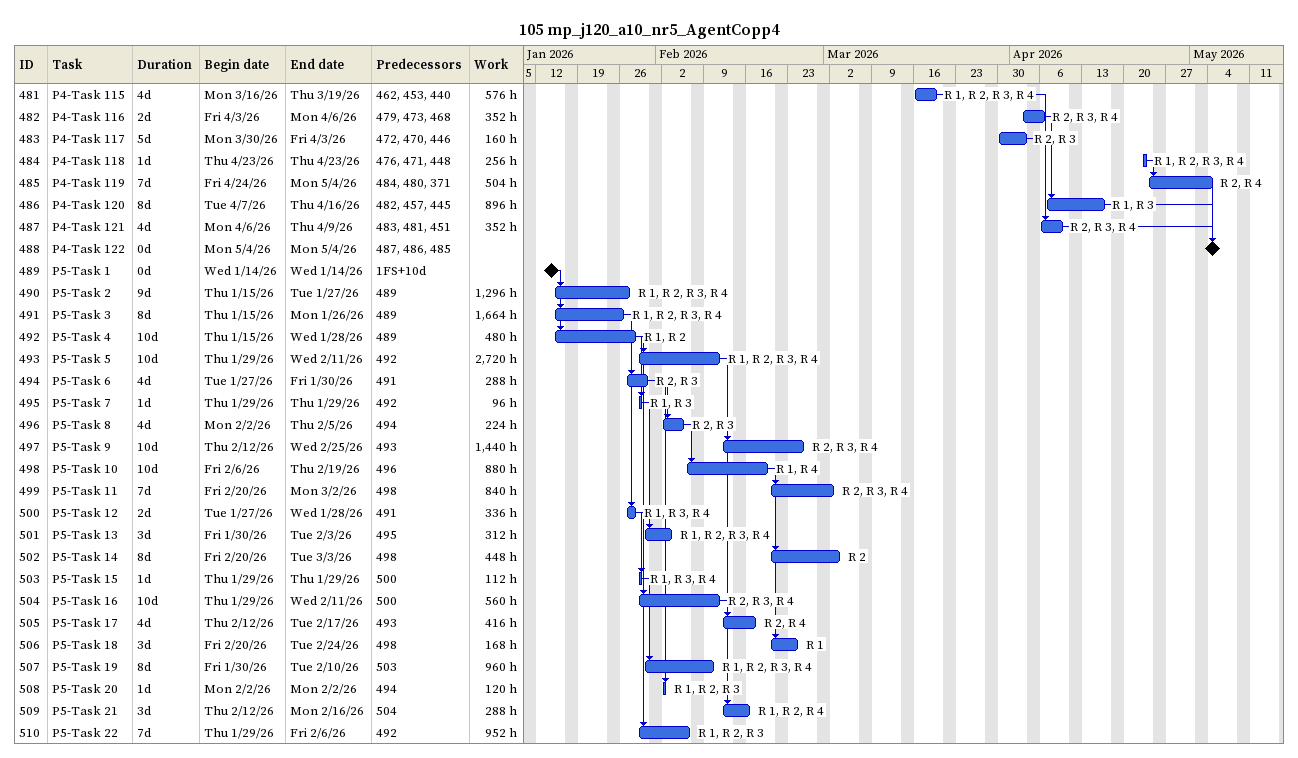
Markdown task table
105 mp_j120_a10_nr5_AgentCopp4

| ID | Task | Duration | Start | Finish | Predecessors | Resources | Work (h) |
|---|---|---|---|---|---|---|---|
| 481 | P4-Task 115 | 4d | 2026-03-16 | 2026-03-19 | 462, 453, 440 | R 1, R 2, R 3, R 4 | 576 |
| 482 | P4-Task 116 | 2d | 2026-04-03 | 2026-04-06 | 479, 473, 468 | R 2, R 3, R 4 | 352 |
| 483 | P4-Task 117 | 5d | 2026-03-30 | 2026-04-03 | 472, 470, 446 | R 2, R 3 | 160 |
| 484 | P4-Task 118 | 1d | 2026-04-23 | 2026-04-23 | 476, 471, 448 | R 1, R 2, R 3, R 4 | 256 |
| 485 | P4-Task 119 | 7d | 2026-04-24 | 2026-05-04 | 484, 480, 371 | R 2, R 4 | 504 |
| 486 | P4-Task 120 | 8d | 2026-04-07 | 2026-04-16 | 482, 457, 445 | R 1, R 3 | 896 |
| 487 | P4-Task 121 | 4d | 2026-04-06 | 2026-04-09 | 483, 481, 451 | R 2, R 3, R 4 | 352 |
| 488 | P4-Task 122 | 0d | 2026-05-04 | 2026-05-04 | 487, 486, 485 |  |  |
| 489 | P5-Task 1 | 0d | 2026-01-14 | 2026-01-14 | 1FS+10d |  |  |
| 490 | P5-Task 2 | 9d | 2026-01-15 | 2026-01-27 | 489 | R 1, R 2, R 3, R 4 | 1296 |
| 491 | P5-Task 3 | 8d | 2026-01-15 | 2026-01-26 | 489 | R 1, R 2, R 3, R 4 | 1664 |
| 492 | P5-Task 4 | 10d | 2026-01-15 | 2026-01-28 | 489 | R 1, R 2 | 480 |
| 493 | P5-Task 5 | 10d | 2026-01-29 | 2026-02-11 | 492 | R 1, R 2, R 3, R 4 | 2720 |
| 494 | P5-Task 6 | 4d | 2026-01-27 | 2026-01-30 | 491 | R 2, R 3 | 288 |
| 495 | P5-Task 7 | 1d | 2026-01-29 | 2026-01-29 | 492 | R 1, R 3 | 96 |
| 496 | P5-Task 8 | 4d | 2026-02-02 | 2026-02-05 | 494 | R 2, R 3 | 224 |
| 497 | P5-Task 9 | 10d | 2026-02-12 | 2026-02-25 | 493 | R 2, R 3, R 4 | 1440 |
| 498 | P5-Task 10 | 10d | 2026-02-06 | 2026-02-19 | 496 | R 1, R 4 | 880 |
| 499 | P5-Task 11 | 7d | 2026-02-20 | 2026-03-02 | 498 | R 2, R 3, R 4 | 840 |
| 500 | P5-Task 12 | 2d | 2026-01-27 | 2026-01-28 | 491 | R 1, R 3, R 4 | 336 |
| 501 | P5-Task 13 | 3d | 2026-01-30 | 2026-02-03 | 495 | R 1, R 2, R 3, R 4 | 312 |
| 502 | P5-Task 14 | 8d | 2026-02-20 | 2026-03-03 | 498 | R 2 | 448 |
| 503 | P5-Task 15 | 1d | 2026-01-29 | 2026-01-29 | 500 | R 1, R 3, R 4 | 112 |
| 504 | P5-Task 16 | 10d | 2026-01-29 | 2026-02-11 | 500 | R 2, R 3, R 4 | 560 |
| 505 | P5-Task 17 | 4d | 2026-02-12 | 2026-02-17 | 493 | R 2, R 4 | 416 |
| 506 | P5-Task 18 | 3d | 2026-02-20 | 2026-02-24 | 498 | R 1 | 168 |
| 507 | P5-Task 19 | 8d | 2026-01-30 | 2026-02-10 | 503 | R 1, R 2, R 3, R 4 | 960 |
| 508 | P5-Task 20 | 1d | 2026-02-02 | 2026-02-02 | 494 | R 1, R 2, R 3 | 120 |
| 509 | P5-Task 21 | 3d | 2026-02-12 | 2026-02-16 | 504 | R 1, R 2, R 4 | 288 |
| 510 | P5-Task 22 | 7d | 2026-01-29 | 2026-02-06 | 492 | R 1, R 2, R 3 | 952 |
